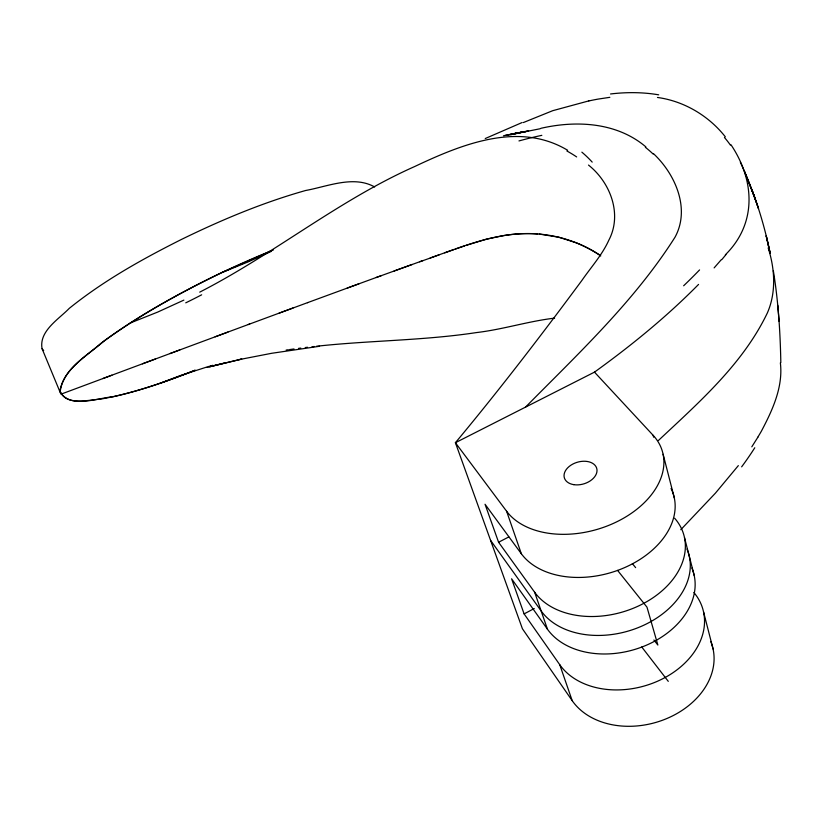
<?xml version="1.0" encoding="UTF-8"?>
<svg xmlns="http://www.w3.org/2000/svg" width="822" height="822" viewBox="0 0 822 822"><rect width="100%" height="100%" fill="white"/><g stroke="black" fill="none" stroke-linecap="round" stroke-linejoin="round"><path stroke-width="1.23" d="M757.853 437.253L751.801 446.829M738.341 465.612L715.397 493.179L680.801 529.697M725.374 254.779C756.99 223.594 754.915 180.45 730.974 144.734M721.202 259.783L714.123 267.9M698.566 284.412C666.663 316.768 631.306 345.559 594.481 372.13L455.409 442.709L522.422 628.768L572.204 700.683A76.097 58.167 -15.3 0 0 667.228 718.366A76.097 58.167 -15.3 0 0 710.732 641.458M525.494 407.147C578.256 353.676 634.543 301.037 675.026 237.188C690.562 208.685 675.263 174.11 653.511 153.683M658.381 440.52C699.039 402.359 742.924 364.023 767.399 312.863C776.328 292.416 774.889 268.794 768.18 247.936M271.188 250.823L222.104 272.462A637.605 430.225 -31.3 0 0 181.446 293.033C154.813 307.418 128.746 322.954 104.281 340.822C88.149 355.227 62.636 368.41 60.17 392.032C70.435 408.924 97.51 397.961 113.035 396.759C141.014 390.481 168.161 380.966 194.773 370.373M572.204 700.683L559.751 664.71L524.107 613.9L534.259 608.516M199.725 292.139C273.685 254.296 338.397 200.424 414.545 166.589C461.121 144.61 518.559 120.783 567.653 150.272M671.05 488.484A82.549 57.057 -16.2 0 1 624.525 567.642A82.549 57.057 -16.2 0 1 521.323 553.73L485.042 504.256L498.584 542.253L508.808 536.93M273.366 249.95L257.265 256.608A640.955 431.951 -31.4 0 0 222.104 272.462C179.802 292.848 138.373 315.576 100.582 343.586C85.488 356.954 63.9 369.325 59.975 390.666C65.452 406.356 87.954 399.821 100.418 399.163C133.072 393.43 164.503 382.343 195.235 370.147M183.871 300.112L157.69 312.083L130.328 322.974M271.178 251.44L247.925 261.982L222.104 272.462M523.357 122.56L552.713 110.693L588.86 100.88M485.257 138.538L522.124 122.529M160.146 383.258L180.275 375.592L207.226 366.91M60.972 394.18L111.905 375.192M102.822 378.572L155.471 358.967M142.453 363.817L179.895 349.895M169.979 353.573L227.951 332.067M215.148 336.804L249.652 324.022M248.223 324.556L293.033 308.003M279.141 313.131L307.901 302.527M307.479 302.681L358.978 283.785M347.192 288.09L381.316 275.637M376.065 277.548L422.981 260.574M412.151 264.468L394.108 270.993M419.61 261.786C457.607 248.778 496.426 230.643 537.619 233.951M430.204 257.985L439.246 254.769M444.671 252.847L453.713 249.672M455.532 249.035L464.594 245.901M466.413 245.285L486.583 239.11L503.907 235.534A104.004 60.191 -17.7 0 1 527.344 233.602C553.329 233.427 579.346 241.175 600.779 255.899M208.356 366.581L212.857 365.307M207.134 367.424L241.76 359.07L209.62 366.694L225.865 362.677M528.649 130.904L510.493 134.705L540.239 128.725M239.613 359.522L271.64 353.296L319.542 346.268M507.729 134.911L525.361 131.469L512.065 134.048L522.371 132.023M503.454 135.794L528.361 130.986M505.006 135.455L516.648 133.143M540.876 128.314C576.417 120.166 616.88 122.273 645.856 146.881M286.138 350.069L288.399 349.74M289.519 349.586L294.019 348.96M609.842 97.325L597.923 99.123A287.032 209.466 -45.7 0 0 588.85 100.942M298.52 348.364L300.77 348.086M305.27 347.531L307.52 347.264M312.011 346.74L314.261 346.494M554.614 318.135C528.248 321.217 502.797 329.509 476.4 332.581C423.433 340.627 369.695 340.421 316.501 346.257M539.335 234.075L558.796 237.219L576.232 242.798A200.804 119.878 -19.4 0 1 586.795 247.597A219.875 131.9 -19.8 0 1 598.94 254.553L600.42 255.591M657.466 97.458C684.068 101.116 708.759 115.779 725.323 136.832M374.668 186.974C353.635 175.096 327.588 186.502 305.681 190.488C262.68 202.602 221.324 219.957 181.23 239.551C142.062 259.228 103.459 280.775 69.254 308.373C58.639 319.316 38.798 331.143 42.076 348.723L60.499 393.152M588.501 165.068C610.335 182.402 622.531 214.182 608.835 240.188C602.146 254.995 591.069 267.15 581.914 280.405C541.102 335.54 499.324 389.998 455.409 442.709L506.619 511.263L521.323 553.73M594.481 372.13L653.151 435.331L653.634 437.181M42.076 348.723L43.669 350.552M632.395 563.666L635.632 567.632M617.558 570.386L646.986 607.16L657.857 645.034L653.911 640.019M641.735 646.976L668.286 681.356M498.584 542.253L534.66 592.251L547.462 629.22A79.231 57.746 -15.8 0 0 645.784 645.465A79.231 57.746 -15.8 0 0 691.867 568.012M490.57 540.342L541.133 610.921A80.042 57.602 -15.9 0 0 640.4 626.724A80.042 57.602 -15.9 0 0 686.976 549.065M547.462 629.22L511.592 578.78L524.107 613.9M740.355 162.283C753.897 191.351 763.813 222.012 770.183 253.433L766.217 235.945L770.183 253.433M744.547 171.757L755.367 199.181L744.485 171.418M663.118 454.268L674.317 497.927M684.479 537.547L694.23 575.554M703.591 612.061L713.085 649.061M773.338 270.726C778.27 301.119 780.263 331.903 780.828 362.666M780.366 362.862C783.263 387.049 772.392 410.332 761.378 431.19A318.422 246.374 -1.9 0 1 757.781 437.232M779.081 321.34L777.776 305.27M201.657 294.81A726.206 626.683 18 0 1 185.741 302.845M566.913 151.001A199.458 136.175 -26.3 0 1 576.643 156.93M581.873 152.162A220.214 155.153 -35.6 0 1 592.189 162.109M518.97 140.932A435.66 399.595 -68.8 0 1 541.832 135.342M645.362 147.292A214.686 145.134 -29.3 0 1 653.089 154.002M610.541 93.975A217.224 155.379 -44.4 0 1 658.71 94.828M724.449 137.48A236.726 158.677 -33.1 0 1 730.429 145.104M725.918 254.645A322.543 106.151 -29.4 0 1 721.767 259.649M699.563 269.924A416.189 143.593 -27.9 0 1 683.637 285.779M754.781 447.754A409.562 304.623 -9.1 0 1 741.639 466.845M693.86 592.477A77.679 57.982 -15.6 0 1 664.721 677.718A77.679 57.982 -15.6 0 1 559.751 664.71M653.151 435.331A84.419 56.554 -16.4 0 1 619.305 520.532A84.419 56.554 -16.4 0 1 506.619 511.263M674.626 518.22A80.864 57.437 -16 0 1 643.307 603.595A80.864 57.437 -16 0 1 534.66 592.251M758.511 208.5L751.986 190.118L758.511 208.5M573.869 484.672A16.872 11.292 -16.4 0 0 596.926 469.259A16.872 11.292 -16.4 0 0 570.787 465.273A16.872 11.292 -16.4 0 0 573.869 484.672"/></g></svg>
